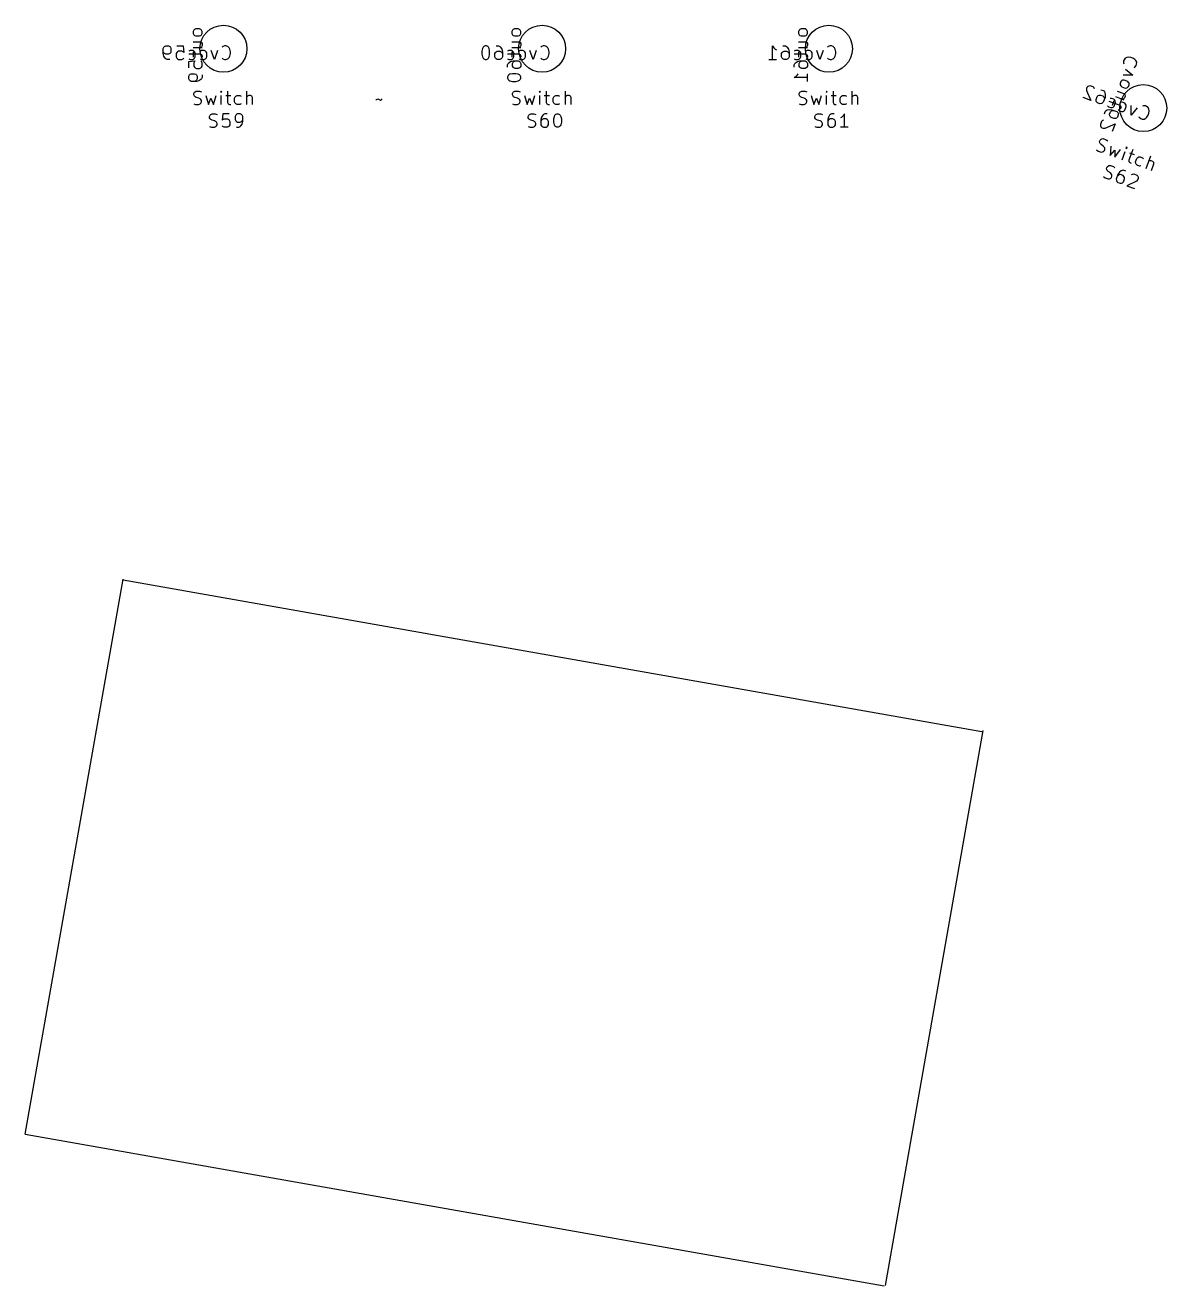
# Model space of a CAD drawing. Extents: x -8 to 301, y -173 to 11.
# Drawn here: x -7.6 to 77.4, y -172.7 to -78.8 of the extents above; entities that cross this region are included whole.
import ezdxf

# ---------------------------------------------------------------- set-up
doc = ezdxf.new("R2010")
doc.units = 0
doc.layers.add('BLACK', color=7, linetype='CONTINUOUS')

msp = doc.modelspace()

# ---------------------------------------------------------------- linework, layer by layer
at = {"layer": 'BLACK', "linetype": 'CONTINUOUS'}
for p, q in [((4.920771, -79.123808), (4.873152, -79.219046)), ((4.873152, -79.219046), (4.873152, -79.361903)), ((4.873152, -79.361903), (4.920771, -79.457141)), ((4.96839, -79.076189), (4.920771, -79.123808)), ((4.920771, -79.457141), (4.96839, -79.50476)), ((5.063628, -79.02857), (4.96839, -79.076189)), ((4.96839, -79.50476), (5.063628, -79.552379)), ((5.349342, -79.02857), (5.063628, -79.02857)), ((5.063628, -79.552379), (5.349342, -79.552379)), ((5.44458, -79.076189), (5.349342, -79.02857)), ((5.349342, -79.552379), (5.44458, -79.50476)), ((5.4922, -79.123808), (5.44458, -79.076189)), ((5.44458, -79.50476), (5.4922, -79.457141)), ((5.539819, -79.219046), (5.4922, -79.123808)), ((5.4922, -79.457141), (5.539819, -79.361903)), ((5.539819, -79.361903), (5.539819, -79.219046)), ((28.670771, -79.123808), (28.623152, -79.219046)), ((28.623152, -79.219046), (28.623152, -79.361903)), ((28.623152, -79.361903), (28.670771, -79.457141)), ((28.71839, -79.076189), (28.670771, -79.123808)), ((28.670771, -79.457141), (28.71839, -79.50476)), ((28.813628, -79.02857), (28.71839, -79.076189)), ((28.71839, -79.50476), (28.813628, -79.552379)), ((29.099342, -79.02857), (28.813628, -79.02857)), ((28.813628, -79.552379), (29.099342, -79.552379)), ((29.19458, -79.076189), (29.099342, -79.02857)), ((29.099342, -79.552379), (29.19458, -79.50476)), ((29.2422, -79.123808), (29.19458, -79.076189)), ((29.19458, -79.50476), (29.2422, -79.457141)), ((29.289819, -79.219046), (29.2422, -79.123808)), ((29.2422, -79.457141), (29.289819, -79.361903)), ((29.289819, -79.361903), (29.289819, -79.219046)), ((50.045771, -79.123808), (49.998152, -79.219046)), ((49.998152, -79.219046), (49.998152, -79.361903)), ((49.998152, -79.361903), (50.045771, -79.457141)), ((50.09339, -79.076189), (50.045771, -79.123808)), ((50.045771, -79.457141), (50.09339, -79.50476)), ((50.188628, -79.02857), (50.09339, -79.076189)), ((50.09339, -79.50476), (50.188628, -79.552379)), ((50.474342, -79.02857), (50.188628, -79.02857)), ((50.188628, -79.552379), (50.474342, -79.552379)), ((50.56958, -79.076189), (50.474342, -79.02857)), ((50.474342, -79.552379), (50.56958, -79.50476)), ((50.6172, -79.123808), (50.56958, -79.076189)), ((50.56958, -79.50476), (50.6172, -79.457141)), ((50.664819, -79.219046), (50.6172, -79.123808)), ((50.6172, -79.457141), (50.664819, -79.361903)), ((50.664819, -79.361903), (50.664819, -79.219046)), ((2.644999, -80.485295), (2.692618, -80.390057)), ((2.644999, -80.866247), (2.644999, -80.485295)), ((2.692618, -80.818628), (2.644999, -80.72339)), ((2.692618, -80.390057), (2.740237, -80.342438)), ((2.740237, -80.342438), (2.835475, -80.294819)), ((2.835475, -80.294819), (3.025951, -80.294819)), ((3.025951, -80.294819), (3.121189, -80.342438)), ((3.121189, -80.342438), (3.168808, -80.390057)), ((3.168808, -80.390057), (3.216427, -80.485295)), ((3.216427, -80.72339), (3.168808, -80.818628)), ((3.216427, -80.485295), (3.216427, -80.72339)), ((3.644999, -80.771009), (3.59738, -80.866247)), ((3.644999, -80.294819), (4.121189, -80.294819)), ((3.692618, -80.72339), (3.644999, -80.771009)), ((3.787856, -80.675771), (3.692618, -80.72339)), ((4.025951, -80.675771), (3.787856, -80.675771)), ((4.121189, -80.72339), (4.025951, -80.675771)), ((4.121189, -80.294819), (4.168808, -80.771009)), ((4.168808, -80.771009), (4.121189, -80.72339)), ((4.644999, -80.628152), (4.549761, -80.675771)), ((4.835475, -80.628152), (4.644999, -80.628152)), ((4.930713, -80.675771), (4.835475, -80.628152)), ((4.873152, -79.980951), (5.396961, -79.980951)), ((4.873152, -80.409522), (5.539819, -80.409522)), ((4.873152, -80.742856), (4.873152, -81.123808)), ((4.978332, -80.72339), (4.930713, -80.675771)), ((5.025951, -80.818628), (4.978332, -80.72339)), ((5.396961, -79.980951), (5.4922, -80.02857)), ((5.502142, -80.628152), (5.406904, -80.675771)), ((5.4922, -80.361903), (5.44458, -80.409522)), ((5.4922, -80.02857), (5.539819, -80.123808)), ((5.539819, -80.266665), (5.4922, -80.361903)), ((5.692618, -80.628152), (5.502142, -80.628152)), ((5.539819, -80.123808), (5.539819, -80.266665)), ((5.787856, -80.675771), (5.692618, -80.628152)), ((5.835475, -80.72339), (5.787856, -80.675771)), ((5.883094, -80.818628), (5.835475, -80.72339)), ((6.454523, -81.294819), (6.216428, -80.628152)), ((6.692618, -80.628152), (6.454523, -81.294819)), ((7.073571, -80.342438), (7.025952, -80.390057)), ((7.216428, -80.294819), (7.073571, -80.342438)), ((7.311666, -80.294819), (7.216428, -80.294819)), ((7.454523, -80.342438), (7.311666, -80.294819)), ((7.549761, -80.437676), (7.454523, -80.342438)), ((7.59738, -80.532914), (7.549761, -80.437676)), ((7.644999, -80.72339), (7.59738, -80.532914)), ((7.644999, -80.866247), (7.644999, -80.72339)), ((26.442618, -80.485295), (26.394999, -80.675771)), ((26.394999, -80.675771), (26.394999, -80.913866)), ((26.490237, -80.390057), (26.442618, -80.485295)), ((26.537856, -80.342438), (26.490237, -80.390057)), ((26.633094, -80.294819), (26.537856, -80.342438)), ((26.728332, -80.294819), (26.633094, -80.294819)), ((26.82357, -80.342438), (26.728332, -80.294819)), ((26.871189, -80.390057), (26.82357, -80.342438)), ((26.918808, -80.485295), (26.871189, -80.390057)), ((26.966427, -80.675771), (26.918808, -80.485295)), ((26.966427, -80.913866), (26.966427, -80.675771)), ((27.34738, -80.866247), (27.394999, -80.771009)), ((27.394999, -80.771009), (27.442618, -80.72339)), ((27.442618, -80.294819), (27.633094, -80.294819)), ((27.442618, -80.72339), (27.537856, -80.675771)), ((27.537856, -80.675771), (27.728332, -80.675771)), ((27.633094, -80.294819), (27.728332, -80.342438)), ((27.728332, -80.342438), (27.775951, -80.390057)), ((27.728332, -80.675771), (27.82357, -80.72339)), ((27.775951, -80.390057), (27.871189, -80.532914)), ((27.82357, -80.72339), (27.871189, -80.771009)), ((27.871189, -80.532914), (27.918808, -80.72339)), ((27.871189, -80.771009), (27.918808, -80.866247)), ((27.918808, -80.72339), (27.918808, -81.104342)), ((28.394999, -80.628152), (28.299761, -80.675771)), ((28.585475, -80.628152), (28.394999, -80.628152)), ((28.680713, -80.675771), (28.585475, -80.628152)), ((28.623152, -79.980951), (29.146961, -79.980951)), ((28.623152, -80.409522), (29.289819, -80.409522)), ((28.623152, -80.742856), (28.623152, -81.123808)), ((28.728332, -80.72339), (28.680713, -80.675771)), ((28.775951, -80.818628), (28.728332, -80.72339)), ((29.146961, -79.980951), (29.2422, -80.02857)), ((29.252142, -80.628152), (29.156904, -80.675771)), ((29.2422, -80.361903), (29.19458, -80.409522)), ((29.2422, -80.02857), (29.289819, -80.123808)), ((29.289819, -80.266665), (29.2422, -80.361903)), ((29.442618, -80.628152), (29.252142, -80.628152)), ((29.289819, -80.123808), (29.289819, -80.266665)), ((29.537856, -80.675771), (29.442618, -80.628152)), ((29.585475, -80.72339), (29.537856, -80.675771)), ((29.633094, -80.818628), (29.585475, -80.72339)), ((30.204523, -81.294819), (29.966428, -80.628152)), ((30.442618, -80.628152), (30.204523, -81.294819)), ((30.823571, -80.342438), (30.775952, -80.390057)), ((30.966428, -80.294819), (30.823571, -80.342438)), ((31.061666, -80.294819), (30.966428, -80.294819)), ((31.204523, -80.342438), (31.061666, -80.294819)), ((31.299761, -80.437676), (31.204523, -80.342438)), ((31.34738, -80.532914), (31.299761, -80.437676)), ((31.394999, -80.72339), (31.34738, -80.532914)), ((31.394999, -80.866247), (31.394999, -80.72339)), ((48.055713, -81.294819), (48.055713, -80.294819)), ((48.055713, -80.294819), (48.150951, -80.437676)), ((48.150951, -80.437676), (48.246189, -80.532914)), ((48.246189, -80.532914), (48.341427, -80.580533)), ((48.72238, -80.866247), (48.769999, -80.771009)), ((48.769999, -80.771009), (48.817618, -80.72339)), ((48.817618, -80.294819), (49.008094, -80.294819)), ((48.817618, -80.72339), (48.912856, -80.675771)), ((48.912856, -80.675771), (49.103332, -80.675771)), ((49.008094, -80.294819), (49.103332, -80.342438)), ((49.103332, -80.342438), (49.150951, -80.390057)), ((49.103332, -80.675771), (49.19857, -80.72339)), ((49.150951, -80.390057), (49.246189, -80.532914)), ((49.19857, -80.72339), (49.246189, -80.771009)), ((49.246189, -80.532914), (49.293808, -80.72339)), ((49.246189, -80.771009), (49.293808, -80.866247)), ((49.293808, -80.72339), (49.293808, -81.104342)), ((49.769999, -80.628152), (49.674761, -80.675771)), ((49.960475, -80.628152), (49.769999, -80.628152)), ((50.055713, -80.675771), (49.960475, -80.628152)), ((49.998152, -79.980951), (50.521961, -79.980951)), ((49.998152, -80.409522), (50.664819, -80.409522)), ((49.998152, -80.742856), (49.998152, -81.123808)), ((50.103332, -80.72339), (50.055713, -80.675771)), ((50.150951, -80.818628), (50.103332, -80.72339)), ((50.521961, -79.980951), (50.6172, -80.02857)), ((50.627142, -80.628152), (50.531904, -80.675771)), ((50.6172, -80.361903), (50.56958, -80.409522)), ((50.6172, -80.02857), (50.664819, -80.123808)), ((50.664819, -80.266665), (50.6172, -80.361903)), ((50.817618, -80.628152), (50.627142, -80.628152)), ((50.664819, -80.123808), (50.664819, -80.266665)), ((50.912856, -80.675771), (50.817618, -80.628152)), ((50.960475, -80.72339), (50.912856, -80.675771)), ((51.008094, -80.818628), (50.960475, -80.72339)), ((51.579523, -81.294819), (51.341428, -80.628152)), ((51.817618, -80.628152), (51.579523, -81.294819)), ((52.198571, -80.342438), (52.150952, -80.390057)), ((52.341428, -80.294819), (52.198571, -80.342438)), ((52.436666, -80.294819), (52.341428, -80.294819)), ((52.579523, -80.342438), (52.436666, -80.294819)), ((52.674761, -80.437676), (52.579523, -80.342438)), ((52.72238, -80.532914), (52.674761, -80.437676)), ((52.769999, -80.72339), (52.72238, -80.532914)), ((52.769999, -80.866247), (52.769999, -80.72339)), ((2.692618, -81.056723), (2.644999, -80.866247)), ((2.740237, -80.866247), (2.692618, -80.818628)), ((2.787856, -81.19958), (2.692618, -81.056723)), ((2.835475, -80.913866), (2.740237, -80.866247)), ((2.835475, -81.2472), (2.787856, -81.19958)), ((3.025951, -80.913866), (2.835475, -80.913866)), ((2.930713, -81.294819), (2.835475, -81.2472)), ((3.121189, -81.294819), (2.930713, -81.294819)), ((3.121189, -80.866247), (3.025951, -80.913866)), ((3.168808, -80.818628), (3.121189, -80.866247)), ((3.59738, -80.866247), (3.59738, -81.104342)), ((3.59738, -81.104342), (3.644999, -81.19958)), ((3.644999, -81.19958), (3.692618, -81.2472)), ((3.692618, -81.2472), (3.787856, -81.294819)), ((3.787856, -81.294819), (4.025951, -81.294819)), ((4.025951, -81.294819), (4.121189, -81.2472)), ((4.121189, -81.2472), (4.168808, -81.19958)), ((4.539819, -80.885713), (5.396961, -80.885713)), ((4.539819, -81.457142), (5.016009, -81.409523)), ((4.539819, -81.933332), (4.539819, -81.457142)), ((4.549761, -81.2472), (4.644999, -81.294819)), ((4.644999, -81.294819), (4.835475, -81.294819)), ((4.835475, -81.294819), (4.930713, -81.2472)), ((4.96839, -81.457142), (4.920771, -81.55238)), ((4.920771, -81.55238), (4.920771, -81.790475)), ((4.930713, -81.2472), (4.978332, -81.19958)), ((5.016009, -81.409523), (4.96839, -81.457142)), ((4.978332, -81.19958), (5.025951, -81.104342)), ((5.025951, -81.104342), (5.025951, -80.818628)), ((5.396961, -80.885713), (5.4922, -80.933332)), ((5.406904, -81.2472), (5.502142, -81.294819)), ((5.4922, -81.457142), (5.44458, -81.409523)), ((5.4922, -80.933332), (5.539819, -81.02857)), ((5.539819, -81.55238), (5.4922, -81.457142)), ((5.502142, -81.294819), (5.692618, -81.294819)), ((5.539819, -81.02857), (5.539819, -81.123808)), ((5.539819, -81.790475), (5.539819, -81.55238)), ((5.692618, -81.294819), (5.787856, -81.2472)), ((5.787856, -81.2472), (5.835475, -81.19958)), ((5.835475, -81.19958), (5.883094, -81.104342)), ((5.883094, -81.104342), (5.883094, -80.818628)), ((7.025952, -81.19958), (7.073571, -81.2472)), ((7.073571, -81.2472), (7.216428, -81.294819)), ((7.216428, -81.294819), (7.311666, -81.294819)), ((7.311666, -81.294819), (7.454523, -81.2472)), ((7.454523, -81.2472), (7.549761, -81.151961)), ((7.549761, -81.151961), (7.59738, -81.056723)), ((7.59738, -81.056723), (7.644999, -80.866247)), ((26.394999, -80.913866), (26.442618, -81.104342)), ((26.442618, -81.104342), (26.490237, -81.19958)), ((26.490237, -81.19958), (26.537856, -81.2472)), ((26.537856, -81.2472), (26.633094, -81.294819)), ((26.633094, -81.294819), (26.728332, -81.294819)), ((26.728332, -81.294819), (26.82357, -81.2472)), ((26.82357, -81.2472), (26.871189, -81.19958)), ((26.871189, -81.19958), (26.918808, -81.104342)), ((26.918808, -81.104342), (26.966427, -80.913866)), ((27.34738, -81.104342), (27.34738, -80.866247)), ((27.394999, -81.19958), (27.34738, -81.104342)), ((27.442618, -81.2472), (27.394999, -81.19958)), ((27.537856, -81.294819), (27.442618, -81.2472)), ((27.728332, -81.294819), (27.537856, -81.294819)), ((27.82357, -81.2472), (27.728332, -81.294819)), ((27.871189, -81.19958), (27.82357, -81.2472)), ((27.918808, -81.104342), (27.871189, -81.19958)), ((28.289819, -80.885713), (29.146961, -80.885713)), ((28.289819, -81.695237), (28.337438, -81.599999)), ((28.289819, -81.885713), (28.289819, -81.695237)), ((28.299761, -81.2472), (28.394999, -81.294819)), ((28.337438, -81.599999), (28.385057, -81.55238)), ((28.385057, -81.55238), (28.527914, -81.457142)), ((28.394999, -81.294819), (28.585475, -81.294819)), ((28.527914, -81.457142), (28.71839, -81.409523)), ((28.585475, -81.294819), (28.680713, -81.2472)), ((28.670771, -81.599999), (28.71839, -81.504761)), ((28.670771, -81.790475), (28.670771, -81.599999)), ((28.680713, -81.2472), (28.728332, -81.19958)), ((28.71839, -81.409523), (29.099342, -81.409523)), ((28.71839, -81.504761), (28.766009, -81.457142)), ((28.728332, -81.19958), (28.775951, -81.104342)), ((28.766009, -81.457142), (28.861247, -81.409523)), ((28.775951, -81.104342), (28.775951, -80.818628)), ((29.099342, -81.409523), (29.19458, -81.457142)), ((29.146961, -80.885713), (29.2422, -80.933332)), ((29.156904, -81.2472), (29.252142, -81.294819)), ((29.19458, -81.457142), (29.2422, -81.504761)), ((29.2422, -80.933332), (29.289819, -81.02857)), ((29.2422, -81.504761), (29.289819, -81.599999)), ((29.252142, -81.294819), (29.442618, -81.294819)), ((29.289819, -81.02857), (29.289819, -81.123808)), ((29.289819, -81.599999), (29.289819, -81.790475)), ((29.442618, -81.294819), (29.537856, -81.2472)), ((29.537856, -81.2472), (29.585475, -81.19958)), ((29.585475, -81.19958), (29.633094, -81.104342)), ((29.633094, -81.104342), (29.633094, -80.818628)), ((30.775952, -81.19958), (30.823571, -81.2472)), ((30.823571, -81.2472), (30.966428, -81.294819)), ((30.966428, -81.294819), (31.061666, -81.294819)), ((31.061666, -81.294819), (31.204523, -81.2472)), ((31.204523, -81.2472), (31.299761, -81.151961)), ((31.299761, -81.151961), (31.34738, -81.056723)), ((31.34738, -81.056723), (31.394999, -80.866247)), ((47.769999, -81.294819), (48.341427, -81.294819)), ((48.72238, -81.104342), (48.72238, -80.866247)), ((48.769999, -81.19958), (48.72238, -81.104342)), ((48.817618, -81.2472), (48.769999, -81.19958)), ((48.912856, -81.294819), (48.817618, -81.2472)), ((49.103332, -81.294819), (48.912856, -81.294819)), ((49.19857, -81.2472), (49.103332, -81.294819)), ((49.246189, -81.19958), (49.19857, -81.2472)), ((49.293808, -81.104342), (49.246189, -81.19958)), ((49.664819, -80.885713), (50.521961, -80.885713)), ((49.664819, -81.695237), (49.712438, -81.599999)), ((49.664819, -81.885713), (49.664819, -81.695237)), ((49.674761, -81.2472), (49.769999, -81.294819)), ((49.712438, -81.599999), (49.760057, -81.55238)), ((49.760057, -81.55238), (49.902914, -81.457142)), ((49.769999, -81.294819), (49.960475, -81.294819)), ((49.902914, -81.457142), (50.09339, -81.409523)), ((49.960475, -81.294819), (50.055713, -81.2472)), ((50.045771, -81.599999), (50.09339, -81.504761)), ((50.045771, -81.790475), (50.045771, -81.599999)), ((50.055713, -81.2472), (50.103332, -81.19958)), ((50.09339, -81.409523), (50.474342, -81.409523)), ((50.09339, -81.504761), (50.141009, -81.457142)), ((50.103332, -81.19958), (50.150951, -81.104342)), ((50.141009, -81.457142), (50.236247, -81.409523)), ((50.150951, -81.104342), (50.150951, -80.818628)), ((50.474342, -81.409523), (50.56958, -81.457142)), ((50.521961, -80.885713), (50.6172, -80.933332)), ((50.531904, -81.2472), (50.627142, -81.294819)), ((50.56958, -81.457142), (50.6172, -81.504761)), ((50.6172, -80.933332), (50.664819, -81.02857)), ((50.6172, -81.504761), (50.664819, -81.599999)), ((50.627142, -81.294819), (50.817618, -81.294819)), ((50.664819, -81.02857), (50.664819, -81.123808)), ((50.664819, -81.599999), (50.664819, -81.790475)), ((50.817618, -81.294819), (50.912856, -81.2472)), ((50.912856, -81.2472), (50.960475, -81.19958)), ((50.960475, -81.19958), (51.008094, -81.104342)), ((51.008094, -81.104342), (51.008094, -80.818628)), ((52.150952, -81.19958), (52.198571, -81.2472)), ((52.198571, -81.2472), (52.341428, -81.294819)), ((52.341428, -81.294819), (52.436666, -81.294819)), ((52.436666, -81.294819), (52.579523, -81.2472)), ((52.579523, -81.2472), (52.674761, -81.151961)), ((52.674761, -81.151961), (52.72238, -81.056723)), ((52.72238, -81.056723), (52.769999, -80.866247)), ((74.215918, -81.408816), (74.211805, -81.559345)), ((74.211805, -81.559345), (74.240266, -81.620379)), ((74.248492, -81.319322), (74.215918, -81.408816)), ((74.342099, -81.201367), (74.248492, -81.319322)), ((74.464167, -81.144445), (74.342099, -81.201367)), ((74.569948, -81.132271), (74.464167, -81.144445)), ((74.765224, -81.152671), (74.569948, -81.132271)), ((74.899465, -81.201531), (74.765224, -81.152671)), ((75.062168, -81.311425), (74.899465, -81.201531)), ((75.135376, -81.388745), (75.062168, -81.311425)), ((75.192297, -81.510813), (75.135376, -81.388745)), ((75.155611, -81.750836), (75.188184, -81.661342)), ((75.188184, -81.661342), (75.192297, -81.510813)), ((4.539819, -82.55238), (4.587438, -82.457142)), ((4.539819, -82.742856), (4.539819, -82.55238)), ((4.587438, -82.457142), (4.635057, -82.409523)), ((4.635057, -82.409523), (4.730295, -82.361904)), ((4.730295, -82.361904), (4.96839, -82.361904)), ((4.920771, -81.790475), (4.96839, -81.885713)), ((4.96839, -81.885713), (5.016009, -81.933332)), ((4.96839, -82.361904), (5.063628, -82.409523)), ((5.016009, -81.933332), (5.111247, -81.980951)), ((5.063628, -82.409523), (5.111247, -82.457142)), ((5.111247, -81.980951), (5.349342, -81.980951)), ((5.111247, -82.457142), (5.158866, -82.55238)), ((5.158866, -82.55238), (5.158866, -82.742856)), ((5.349342, -81.980951), (5.44458, -81.933332)), ((5.44458, -81.933332), (5.4922, -81.885713)), ((5.4922, -81.885713), (5.539819, -81.790475)), ((5.539819, -82.647618), (5.4922, -82.742856)), ((5.539819, -82.457142), (5.539819, -82.647618)), ((28.337438, -82.504761), (28.289819, -82.599999)), ((28.289819, -82.599999), (28.289819, -82.695237)), ((28.385057, -82.457142), (28.337438, -82.504761)), ((28.480295, -82.409523), (28.385057, -82.457142)), ((28.670771, -82.361904), (28.480295, -82.409523)), ((28.71839, -81.885713), (28.670771, -81.790475)), ((28.908866, -82.361904), (28.670771, -82.361904)), ((28.766009, -81.933332), (28.71839, -81.885713)), ((28.861247, -81.980951), (28.766009, -81.933332)), ((29.099342, -81.980951), (28.861247, -81.980951)), ((29.099342, -82.409523), (28.908866, -82.361904)), ((29.19458, -81.933332), (29.099342, -81.980951)), ((29.19458, -82.457142), (29.099342, -82.409523)), ((29.2422, -81.885713), (29.19458, -81.933332)), ((29.2422, -82.504761), (29.19458, -82.457142)), ((29.289819, -81.790475), (29.2422, -81.885713)), ((29.289819, -82.599999), (29.2422, -82.504761)), ((29.289819, -82.695237), (29.289819, -82.599999)), ((49.664819, -82.647618), (49.807676, -82.55238)), ((50.664819, -82.647618), (49.664819, -82.647618)), ((49.807676, -82.55238), (49.902914, -82.457142)), ((49.902914, -82.457142), (49.950533, -82.361904)), ((50.09339, -81.885713), (50.045771, -81.790475)), ((50.141009, -81.933332), (50.09339, -81.885713)), ((50.236247, -81.980951), (50.141009, -81.933332)), ((50.474342, -81.980951), (50.236247, -81.980951)), ((50.56958, -81.933332), (50.474342, -81.980951)), ((50.6172, -81.885713), (50.56958, -81.933332)), ((50.664819, -81.790475), (50.6172, -81.885713)), ((50.664819, -82.933332), (50.664819, -82.361904)), ((74.895024, -82.466793), (74.187129, -82.462516)), ((74.349996, -82.015043), (74.895024, -82.466793)), ((75.00097, -81.897252), (75.062003, -81.868791)), ((75.062003, -81.868791), (75.155611, -81.750836)), ((4.587438, -82.838094), (4.539819, -82.742856)), ((4.635057, -82.885713), (4.587438, -82.838094)), ((4.730295, -82.933332), (4.635057, -82.885713)), ((5.111247, -82.933332), (4.730295, -82.933332)), ((5.063628, -82.885713), (4.96839, -82.933332)), ((5.111247, -82.838094), (5.063628, -82.885713)), ((5.158866, -82.742856), (5.111247, -82.838094)), ((5.301723, -82.885713), (5.111247, -82.933332)), ((5.44458, -82.790475), (5.301723, -82.885713)), ((5.4922, -82.742856), (5.44458, -82.790475)), ((28.289819, -82.695237), (28.337438, -82.790475)), ((28.337438, -82.790475), (28.385057, -82.838094)), ((28.385057, -82.838094), (28.480295, -82.885713)), ((28.480295, -82.885713), (28.670771, -82.933332)), ((28.670771, -82.933332), (28.908866, -82.933332)), ((28.908866, -82.933332), (29.099342, -82.885713)), ((29.099342, -82.885713), (29.19458, -82.838094)), ((29.19458, -82.838094), (29.2422, -82.790475)), ((29.2422, -82.790475), (29.289819, -82.695237)), ((71.44854, -83.472042), (71.444427, -83.62257)), ((71.481113, -83.382547), (71.44854, -83.472042)), ((71.558434, -83.30934), (71.481113, -83.382547)), ((71.619468, -83.280879), (71.558434, -83.30934)), ((71.725249, -83.268705), (71.619468, -83.280879)), ((71.948986, -83.350138), (71.725249, -83.268705)), ((72.022193, -83.427459), (71.948986, -83.350138)), ((72.050654, -83.488493), (72.022193, -83.427459)), ((72.5307, -83.561865), (72.709689, -83.627012)), ((74.007975, -82.954736), (73.959115, -83.088977)), ((73.959115, -83.088977), (73.971289, -83.194759)), ((73.971289, -83.194759), (73.99975, -83.255793)), ((73.99975, -83.255793), (74.072958, -83.333113)), ((74.085296, -82.881528), (74.007975, -82.954736)), ((74.072958, -83.333113), (74.341441, -83.430833)), ((74.14633, -82.853067), (74.085296, -82.881528)), ((74.252111, -82.840893), (74.14633, -82.853067)), ((74.520595, -82.938613), (74.252111, -82.840893)), ((74.341441, -83.430833), (74.447223, -83.418659)), ((74.447223, -83.418659), (74.508257, -83.390199)), ((74.508257, -83.390199), (74.585577, -83.316991)), ((74.593803, -83.015934), (74.520595, -82.938613)), ((74.585577, -83.316991), (74.634437, -83.182749)), ((74.622263, -83.076968), (74.593803, -83.015934)), ((74.634437, -83.182749), (74.622263, -83.076968)), ((4.910714, -83.845295), (4.958333, -83.750057)), ((4.910714, -83.940533), (4.910714, -83.845295)), ((4.958333, -84.035771), (4.910714, -83.940533)), ((4.958333, -83.750057), (5.005952, -83.702438)), ((5.005952, -84.08339), (4.958333, -84.035771)), ((5.005952, -83.702438), (5.10119, -83.654819)), ((5.10119, -84.131009), (5.005952, -84.08339)), ((5.10119, -83.654819), (5.339285, -83.654819)), ((5.291666, -84.178628), (5.10119, -84.131009)), ((5.386904, -84.226247), (5.291666, -84.178628)), ((5.339285, -83.654819), (5.482142, -83.702438)), ((5.434523, -84.273866), (5.386904, -84.226247)), ((5.482142, -84.369104), (5.434523, -84.273866)), ((5.434523, -84.55958), (5.482142, -84.464342)), ((5.482142, -84.464342), (5.482142, -84.369104)), ((5.815476, -83.988152), (6.005952, -84.654819)), ((6.005952, -84.654819), (6.196428, -84.178628)), ((6.196428, -84.178628), (6.386904, -84.654819)), ((6.386904, -84.654819), (6.57738, -83.988152)), ((6.958333, -83.654819), (6.910714, -83.702438)), ((6.910714, -83.702438), (6.958333, -83.750057)), ((7.005952, -83.702438), (6.958333, -83.654819)), ((6.958333, -83.654819), (6.958333, -83.750057)), ((6.958333, -83.750057), (7.005952, -83.702438)), ((6.958333, -84.654819), (6.958333, -83.988152)), ((7.291666, -83.988152), (7.672618, -83.988152)), ((7.434523, -83.654819), (7.434523, -84.511961)), ((7.434523, -84.511961), (7.482142, -84.6072)), ((7.958333, -84.178628), (8.005952, -84.08339)), ((7.958333, -84.464342), (7.958333, -84.178628)), ((8.005952, -84.55958), (7.958333, -84.464342)), ((8.005952, -84.08339), (8.053571, -84.035771)), ((8.053571, -84.035771), (8.148809, -83.988152)), ((8.148809, -83.988152), (8.339285, -83.988152)), ((8.339285, -83.988152), (8.434523, -84.035771)), ((8.863095, -84.654819), (8.863095, -83.654819)), ((8.910714, -84.035771), (8.863095, -84.08339)), ((9.005952, -83.988152), (8.910714, -84.035771)), ((9.148809, -83.988152), (9.005952, -83.988152)), ((9.244047, -84.035771), (9.148809, -83.988152)), ((9.291666, -84.131009), (9.244047, -84.035771)), ((9.291666, -84.654819), (9.291666, -84.131009)), ((18.488095, -84.323866), (18.535714, -84.276247)), ((18.535714, -84.276247), (18.630952, -84.228628)), ((18.630952, -84.228628), (18.821428, -84.323866)), ((18.821428, -84.323866), (18.916666, -84.276247)), ((18.916666, -84.276247), (18.964285, -84.228628)), ((28.660714, -83.845295), (28.708333, -83.750057)), ((28.660714, -83.940533), (28.660714, -83.845295)), ((28.708333, -84.035771), (28.660714, -83.940533)), ((28.708333, -83.750057), (28.755952, -83.702438)), ((28.755952, -84.08339), (28.708333, -84.035771)), ((28.755952, -83.702438), (28.85119, -83.654819)), ((28.85119, -84.131009), (28.755952, -84.08339)), ((28.85119, -83.654819), (29.089285, -83.654819)), ((29.041666, -84.178628), (28.85119, -84.131009)), ((29.136904, -84.226247), (29.041666, -84.178628)), ((29.089285, -83.654819), (29.232142, -83.702438)), ((29.184523, -84.273866), (29.136904, -84.226247)), ((29.232142, -84.369104), (29.184523, -84.273866)), ((29.184523, -84.55958), (29.232142, -84.464342)), ((29.232142, -84.464342), (29.232142, -84.369104)), ((29.565476, -83.988152), (29.755952, -84.654819)), ((29.755952, -84.654819), (29.946428, -84.178628)), ((29.946428, -84.178628), (30.136904, -84.654819)), ((30.136904, -84.654819), (30.32738, -83.988152)), ((30.708333, -83.654819), (30.660714, -83.702438)), ((30.660714, -83.702438), (30.708333, -83.750057)), ((30.755952, -83.702438), (30.708333, -83.654819)), ((30.708333, -83.654819), (30.708333, -83.750057)), ((30.708333, -83.750057), (30.755952, -83.702438)), ((30.708333, -84.654819), (30.708333, -83.988152)), ((31.041666, -83.988152), (31.422618, -83.988152)), ((31.184523, -83.654819), (31.184523, -84.511961)), ((31.184523, -84.511961), (31.232142, -84.6072)), ((31.708333, -84.178628), (31.755952, -84.08339)), ((31.708333, -84.464342), (31.708333, -84.178628)), ((31.755952, -84.55958), (31.708333, -84.464342)), ((31.755952, -84.08339), (31.803571, -84.035771)), ((31.803571, -84.035771), (31.898809, -83.988152)), ((31.898809, -83.988152), (32.089285, -83.988152)), ((32.089285, -83.988152), (32.184523, -84.035771)), ((32.613095, -84.654819), (32.613095, -83.654819)), ((32.660714, -84.035771), (32.613095, -84.08339)), ((32.755952, -83.988152), (32.660714, -84.035771)), ((32.898809, -83.988152), (32.755952, -83.988152)), ((32.994047, -84.035771), (32.898809, -83.988152)), ((33.041666, -84.131009), (32.994047, -84.035771)), ((33.041666, -84.654819), (33.041666, -84.131009)), ((50.035714, -83.845295), (50.083333, -83.750057)), ((50.035714, -83.940533), (50.035714, -83.845295)), ((50.083333, -84.035771), (50.035714, -83.940533)), ((50.083333, -83.750057), (50.130952, -83.702438)), ((50.130952, -84.08339), (50.083333, -84.035771)), ((50.130952, -83.702438), (50.22619, -83.654819)), ((50.22619, -84.131009), (50.130952, -84.08339)), ((50.22619, -83.654819), (50.464285, -83.654819)), ((50.416666, -84.178628), (50.22619, -84.131009)), ((50.511904, -84.226247), (50.416666, -84.178628)), ((50.464285, -83.654819), (50.607142, -83.702438)), ((50.559523, -84.273866), (50.511904, -84.226247)), ((50.607142, -84.369104), (50.559523, -84.273866)), ((50.559523, -84.55958), (50.607142, -84.464342)), ((50.607142, -84.464342), (50.607142, -84.369104)), ((50.940476, -83.988152), (51.130952, -84.654819)), ((51.130952, -84.654819), (51.321428, -84.178628)), ((51.321428, -84.178628), (51.511904, -84.654819)), ((51.511904, -84.654819), (51.70238, -83.988152)), ((52.083333, -83.654819), (52.035714, -83.702438)), ((52.035714, -83.702438), (52.083333, -83.750057)), ((52.130952, -83.702438), (52.083333, -83.654819)), ((52.083333, -83.654819), (52.083333, -83.750057)), ((52.083333, -83.750057), (52.130952, -83.702438)), ((52.083333, -84.654819), (52.083333, -83.988152)), ((52.416666, -83.988152), (52.797618, -83.988152)), ((52.559523, -83.654819), (52.559523, -84.511961)), ((52.559523, -84.511961), (52.607142, -84.6072)), ((53.083333, -84.178628), (53.130952, -84.08339)), ((53.083333, -84.464342), (53.083333, -84.178628)), ((53.130952, -84.55958), (53.083333, -84.464342)), ((53.130952, -84.08339), (53.178571, -84.035771)), ((53.178571, -84.035771), (53.273809, -83.988152)), ((53.273809, -83.988152), (53.464285, -83.988152)), ((53.464285, -83.988152), (53.559523, -84.035771)), ((53.988095, -84.654819), (53.988095, -83.654819)), ((54.035714, -84.035771), (53.988095, -84.08339)), ((54.130952, -83.988152), (54.035714, -84.035771)), ((54.273809, -83.988152), (54.130952, -83.988152)), ((54.369047, -84.035771), (54.273809, -83.988152)), ((54.416666, -84.131009), (54.369047, -84.035771)), ((54.416666, -84.654819), (54.416666, -84.131009)), ((71.785954, -84.354978), (71.20424, -84.143251)), ((71.444427, -83.62257), (71.785954, -84.354978)), ((72.164332, -84.289995), (72.245765, -84.066259)), ((72.176506, -84.395777), (72.164332, -84.289995)), ((72.204967, -84.456811), (72.176506, -84.395777)), ((72.278174, -84.534131), (72.204967, -84.456811)), ((72.245765, -84.066259), (72.323086, -83.993051)), ((72.457163, -84.599278), (72.278174, -84.534131)), ((72.323086, -83.993051), (72.38412, -83.964591)), ((72.38412, -83.964591), (72.489901, -83.952417)), ((72.489901, -83.952417), (72.66889, -84.017563)), ((72.701299, -84.485435), (72.623979, -84.558643)), ((72.66889, -84.017563), (72.742098, -84.094884)), ((72.831593, -84.127457), (72.701299, -84.485435)), ((72.709689, -83.627012), (72.782897, -83.704333)), ((72.742098, -84.094884), (72.770559, -84.155918)), ((72.770559, -84.155918), (72.782733, -84.261699)), ((72.782897, -83.704333), (72.811358, -83.765366)), ((72.811358, -83.765366), (72.851992, -83.932182)), ((72.851992, -83.932182), (72.831593, -84.127457)), ((73.124711, -84.406884), (73.930162, -84.700044)), ((73.311639, -84.20083), (73.205858, -84.213004)), ((73.490628, -84.265976), (73.311639, -84.20083)), ((73.486802, -84.386648), (73.356508, -84.744627)), ((73.563836, -84.343297), (73.490628, -84.265976)), ((73.50675, -84.778596), (73.60447, -84.510112)), ((73.592296, -84.404331), (73.563836, -84.343297)), ((73.60447, -84.510112), (73.592296, -84.404331)), ((73.600809, -84.073417), (74.22727, -84.301431)), ((73.747389, -83.670692), (74.239609, -83.849845)), ((74.11709, -84.49399), (74.011309, -84.506164)), ((74.296079, -84.559136), (74.11709, -84.49399)), ((74.19881, -84.240397), (74.137776, -84.268858)), ((74.27613, -84.167189), (74.19881, -84.240397)), ((74.239609, -83.849845), (74.312816, -83.927166)), ((74.32499, -84.032947), (74.27613, -84.167189)), ((74.312816, -83.927166), (74.32499, -84.032947)), ((4.910714, -84.6072), (5.053571, -84.654819)), ((5.053571, -84.654819), (5.291666, -84.654819)), ((5.291666, -84.654819), (5.386904, -84.6072)), ((5.386904, -84.6072), (5.434523, -84.55958)), ((6.086905, -85.545295), (6.134524, -85.450057)), ((6.134524, -85.450057), (6.182143, -85.402438)), ((6.182143, -85.402438), (6.277381, -85.354819)), ((6.277381, -85.354819), (6.515476, -85.354819)), ((6.515476, -85.354819), (6.658333, -85.402438)), ((7.086905, -85.354819), (7.039286, -85.831009)), ((7.563095, -85.354819), (7.086905, -85.354819)), ((7.482142, -84.6072), (7.57738, -84.654819)), ((7.57738, -84.654819), (7.672618, -84.654819)), ((8.039286, -85.450057), (7.991667, -85.545295)), ((8.053571, -84.6072), (8.005952, -84.55958)), ((8.086905, -85.402438), (8.039286, -85.450057)), ((8.148809, -84.654819), (8.053571, -84.6072)), ((8.182143, -85.354819), (8.086905, -85.402438)), ((8.339285, -84.654819), (8.148809, -84.654819)), ((8.372619, -85.354819), (8.182143, -85.354819)), ((8.434523, -84.6072), (8.339285, -84.654819)), ((8.467857, -85.402438), (8.372619, -85.354819)), ((8.515476, -85.450057), (8.467857, -85.402438)), ((8.563095, -85.545295), (8.515476, -85.450057)), ((28.660714, -84.6072), (28.803571, -84.654819)), ((28.803571, -84.654819), (29.041666, -84.654819)), ((29.041666, -84.654819), (29.136904, -84.6072)), ((29.136904, -84.6072), (29.184523, -84.55958)), ((29.836905, -85.545295), (29.884524, -85.450057)), ((29.884524, -85.450057), (29.932143, -85.402438)), ((29.932143, -85.402438), (30.027381, -85.354819)), ((30.027381, -85.354819), (30.265476, -85.354819)), ((30.265476, -85.354819), (30.408333, -85.402438)), ((30.932143, -85.450057), (30.836905, -85.592914)), ((30.979762, -85.402438), (30.932143, -85.450057)), ((31.075, -85.354819), (30.979762, -85.402438)), ((31.265476, -85.354819), (31.075, -85.354819)), ((31.232142, -84.6072), (31.32738, -84.654819)), ((31.32738, -84.654819), (31.422618, -84.654819)), ((31.803571, -84.6072), (31.755952, -84.55958)), ((31.789286, -85.545295), (31.836905, -85.450057)), ((31.898809, -84.654819), (31.803571, -84.6072)), ((31.836905, -85.450057), (31.884524, -85.402438)), ((31.884524, -85.402438), (31.979762, -85.354819)), ((32.089285, -84.654819), (31.898809, -84.654819)), ((31.979762, -85.354819), (32.075, -85.354819)), ((32.075, -85.354819), (32.170238, -85.402438)), ((32.184523, -84.6072), (32.089285, -84.654819)), ((32.170238, -85.402438), (32.217857, -85.450057)), ((32.217857, -85.450057), (32.265476, -85.545295)), ((50.035714, -84.6072), (50.178571, -84.654819)), ((50.178571, -84.654819), (50.416666, -84.654819)), ((50.416666, -84.654819), (50.511904, -84.6072)), ((50.511904, -84.6072), (50.559523, -84.55958)), ((51.211905, -85.545295), (51.259524, -85.450057)), ((51.259524, -85.450057), (51.307143, -85.402438)), ((51.307143, -85.402438), (51.402381, -85.354819)), ((51.402381, -85.354819), (51.640476, -85.354819)), ((51.640476, -85.354819), (51.783333, -85.402438)), ((52.307143, -85.450057), (52.211905, -85.592914)), ((52.354762, -85.402438), (52.307143, -85.450057)), ((52.45, -85.354819), (52.354762, -85.402438)), ((52.640476, -85.354819), (52.45, -85.354819)), ((52.607142, -84.6072), (52.70238, -84.654819)), ((52.70238, -84.654819), (52.797618, -84.654819)), ((53.178571, -84.6072), (53.130952, -84.55958)), ((53.273809, -84.654819), (53.178571, -84.6072)), ((53.464285, -84.654819), (53.273809, -84.654819)), ((53.402381, -85.354819), (53.307143, -85.497676)), ((53.402381, -86.354819), (53.402381, -85.354819)), ((53.559523, -84.6072), (53.464285, -84.654819)), ((72.562945, -84.587104), (72.457163, -84.599278)), ((72.623979, -84.558643), (72.562945, -84.587104)), ((72.782691, -85.346577), (72.847837, -85.167587)), ((72.847837, -85.167587), (72.925158, -85.09438)), ((72.925158, -85.09438), (72.986192, -85.065919)), ((72.986192, -85.065919), (73.153007, -85.025284)), ((73.010418, -84.749971), (73.083625, -84.827291)), ((73.083625, -84.827291), (73.262614, -84.892438)), ((73.153007, -85.025284), (73.348283, -85.045684)), ((73.173242, -85.387375), (73.238389, -85.208386)), ((73.185416, -85.493157), (73.173242, -85.387375)), ((73.238389, -85.208386), (73.315709, -85.135178)), ((73.262614, -84.892438), (73.368396, -84.880264)), ((73.315709, -85.135178), (73.376743, -85.106718)), ((73.348283, -85.045684), (73.706261, -85.175977)), ((73.368396, -84.880264), (73.42943, -84.851804)), ((73.376743, -85.106718), (73.482525, -85.094544)), ((73.42943, -84.851804), (73.50675, -84.778596)), ((73.706261, -85.175977), (73.779469, -85.253298)), ((73.820103, -85.420113), (73.754957, -85.599102)), ((73.779469, -85.253298), (73.807929, -85.314332)), ((73.807929, -85.314332), (73.820103, -85.420113)), ((73.815868, -85.043131), (73.889076, -85.120452)), ((73.889076, -85.120452), (74.068065, -85.185598)), ((73.930162, -84.700044), (74.00337, -84.777364)), ((74.015543, -84.883145), (73.98297, -84.97264)), ((74.00337, -84.777364), (74.015543, -84.883145)), ((74.068065, -85.185598), (74.173847, -85.173424)), ((74.173847, -85.173424), (74.234881, -85.144964)), ((74.234881, -85.144964), (74.312201, -85.071756)), ((74.369287, -84.636457), (74.296079, -84.559136)), ((74.312201, -85.071756), (74.409921, -84.803272)), ((74.397747, -84.697491), (74.369287, -84.636457)), ((74.409921, -84.803272), (74.397747, -84.697491)), ((74.784022, -85.446185), (74.788299, -84.73829)), ((75.235772, -84.901157), (74.784022, -85.446185)), ((75.69147, -84.762966), (75.630436, -84.791427)), ((75.841998, -84.767079), (75.69147, -84.762966)), ((75.931493, -84.799653), (75.841998, -84.767079)), ((76.049448, -84.89326), (75.931493, -84.799653)), ((75.93939, -85.613329), (76.049284, -85.450626)), ((76.049284, -85.450626), (76.098144, -85.316385)), ((76.106369, -85.015328), (76.049448, -84.89326)), ((76.098144, -85.316385), (76.118543, -85.121109)), ((76.118543, -85.121109), (76.106369, -85.015328)), ((6.086905, -85.640533), (6.086905, -85.545295)), ((6.134524, -85.735771), (6.086905, -85.640533)), ((6.086905, -86.3072), (6.229762, -86.354819)), ((6.182143, -85.78339), (6.134524, -85.735771)), ((6.277381, -85.831009), (6.182143, -85.78339)), ((6.229762, -86.354819), (6.467857, -86.354819)), ((6.467857, -85.878628), (6.277381, -85.831009)), ((6.563095, -85.926247), (6.467857, -85.878628)), ((6.467857, -86.354819), (6.563095, -86.3072)), ((6.610714, -85.973866), (6.563095, -85.926247)), ((6.563095, -86.3072), (6.610714, -86.25958)), ((6.658333, -86.069104), (6.610714, -85.973866)), ((6.610714, -86.25958), (6.658333, -86.164342)), ((6.658333, -86.164342), (6.658333, -86.069104)), ((7.039286, -85.831009), (7.086905, -85.78339)), ((7.086905, -86.3072), (7.039286, -86.25958)), ((7.086905, -85.78339), (7.182143, -85.735771)), ((7.182143, -86.354819), (7.086905, -86.3072)), ((7.182143, -85.735771), (7.420238, -85.735771)), ((7.420238, -86.354819), (7.182143, -86.354819)), ((7.420238, -85.735771), (7.515476, -85.78339)), ((7.515476, -86.3072), (7.420238, -86.354819)), ((7.515476, -85.78339), (7.563095, -85.831009)), ((7.563095, -86.25958), (7.515476, -86.3072)), ((7.563095, -85.831009), (7.610714, -85.926247)), ((7.610714, -86.164342), (7.563095, -86.25958)), ((7.610714, -85.926247), (7.610714, -86.164342)), ((7.991667, -85.545295), (7.991667, -85.78339)), ((7.991667, -85.78339), (8.039286, -85.878628)), ((8.039286, -85.878628), (8.086905, -85.926247)), ((8.086905, -85.926247), (8.182143, -85.973866)), ((8.086905, -86.354819), (8.277381, -86.354819)), ((8.182143, -85.973866), (8.372619, -85.973866)), ((8.277381, -86.354819), (8.372619, -86.3072)), ((8.372619, -85.973866), (8.467857, -85.926247)), ((8.372619, -86.3072), (8.420238, -86.25958)), ((8.420238, -86.25958), (8.515476, -86.116723)), ((8.467857, -85.926247), (8.515476, -85.878628)), ((8.515476, -85.878628), (8.563095, -85.78339)), ((8.515476, -86.116723), (8.563095, -85.926247)), ((8.563095, -85.926247), (8.563095, -85.545295)), ((29.836905, -85.640533), (29.836905, -85.545295)), ((29.884524, -85.735771), (29.836905, -85.640533)), ((29.836905, -86.3072), (29.979762, -86.354819)), ((29.932143, -85.78339), (29.884524, -85.735771)), ((30.027381, -85.831009), (29.932143, -85.78339)), ((29.979762, -86.354819), (30.217857, -86.354819)), ((30.217857, -85.878628), (30.027381, -85.831009)), ((30.313095, -85.926247), (30.217857, -85.878628)), ((30.217857, -86.354819), (30.313095, -86.3072)), ((30.360714, -85.973866), (30.313095, -85.926247)), ((30.313095, -86.3072), (30.360714, -86.25958)), ((30.408333, -86.069104), (30.360714, -85.973866)), ((30.360714, -86.25958), (30.408333, -86.164342)), ((30.408333, -86.164342), (30.408333, -86.069104)), ((30.836905, -85.592914), (30.789286, -85.78339)), ((30.789286, -85.78339), (30.789286, -86.164342)), ((30.836905, -85.831009), (30.789286, -85.926247)), ((30.789286, -86.164342), (30.836905, -86.25958)), ((30.884524, -85.78339), (30.836905, -85.831009)), ((30.836905, -86.25958), (30.884524, -86.3072)), ((30.979762, -85.735771), (30.884524, -85.78339)), ((30.884524, -86.3072), (30.979762, -86.354819)), ((31.170238, -85.735771), (30.979762, -85.735771)), ((30.979762, -86.354819), (31.170238, -86.354819)), ((31.265476, -85.78339), (31.170238, -85.735771)), ((31.170238, -86.354819), (31.265476, -86.3072)), ((31.313095, -85.831009), (31.265476, -85.78339)), ((31.265476, -86.3072), (31.313095, -86.25958)), ((31.360714, -85.926247), (31.313095, -85.831009)), ((31.313095, -86.25958), (31.360714, -86.164342)), ((31.360714, -86.164342), (31.360714, -85.926247)), ((31.741667, -85.735771), (31.789286, -85.545295)), ((31.741667, -85.973866), (31.741667, -85.735771)), ((31.789286, -86.164342), (31.741667, -85.973866)), ((31.836905, -86.25958), (31.789286, -86.164342)), ((31.884524, -86.3072), (31.836905, -86.25958)), ((31.979762, -86.354819), (31.884524, -86.3072)), ((32.075, -86.354819), (31.979762, -86.354819)), ((32.170238, -86.3072), (32.075, -86.354819)), ((32.217857, -86.25958), (32.170238, -86.3072)), ((32.265476, -86.164342), (32.217857, -86.25958)), ((32.265476, -85.545295), (32.313095, -85.735771)), ((32.313095, -85.973866), (32.265476, -86.164342)), ((32.313095, -85.735771), (32.313095, -85.973866)), ((51.211905, -85.640533), (51.211905, -85.545295)), ((51.259524, -85.735771), (51.211905, -85.640533)), ((51.211905, -86.3072), (51.354762, -86.354819)), ((51.307143, -85.78339), (51.259524, -85.735771)), ((51.402381, -85.831009), (51.307143, -85.78339)), ((51.354762, -86.354819), (51.592857, -86.354819)), ((51.592857, -85.878628), (51.402381, -85.831009)), ((51.688095, -85.926247), (51.592857, -85.878628)), ((51.592857, -86.354819), (51.688095, -86.3072)), ((51.735714, -85.973866), (51.688095, -85.926247)), ((51.688095, -86.3072), (51.735714, -86.25958)), ((51.783333, -86.069104), (51.735714, -85.973866)), ((51.735714, -86.25958), (51.783333, -86.164342)), ((51.783333, -86.164342), (51.783333, -86.069104)), ((52.211905, -85.592914), (52.164286, -85.78339)), ((52.164286, -85.78339), (52.164286, -86.164342)), ((52.211905, -85.831009), (52.164286, -85.926247)), ((52.164286, -86.164342), (52.211905, -86.25958)), ((52.259524, -85.78339), (52.211905, -85.831009)), ((52.211905, -86.25958), (52.259524, -86.3072)), ((52.354762, -85.735771), (52.259524, -85.78339)), ((52.259524, -86.3072), (52.354762, -86.354819)), ((52.545238, -85.735771), (52.354762, -85.735771)), ((52.354762, -86.354819), (52.545238, -86.354819)), ((52.640476, -85.78339), (52.545238, -85.735771)), ((52.545238, -86.354819), (52.640476, -86.3072)), ((52.688095, -85.831009), (52.640476, -85.78339)), ((52.640476, -86.3072), (52.688095, -86.25958)), ((52.735714, -85.926247), (52.688095, -85.831009)), ((52.688095, -86.25958), (52.735714, -86.164342)), ((52.735714, -86.164342), (52.735714, -85.926247)), ((53.211905, -85.592914), (53.116667, -85.640533)), ((53.688095, -86.354819), (53.116667, -86.354819)), ((53.307143, -85.497676), (53.211905, -85.592914)), ((72.570964, -85.928291), (72.48953, -86.152027)), ((72.48953, -86.152027), (72.501704, -86.257809)), ((72.501704, -86.257809), (72.530165, -86.318843)), ((72.530165, -86.318843), (72.603373, -86.396163)), ((72.648284, -85.855083), (72.570964, -85.928291)), ((72.603373, -86.396163), (72.692867, -86.428737)), ((72.709318, -85.826623), (72.648284, -85.855083)), ((72.843396, -86.432849), (73.575803, -86.091322)), ((73.213877, -85.554191), (73.185416, -85.493157)), ((73.287084, -85.631511), (73.213877, -85.554191)), ((73.510821, -85.712945), (73.287084, -85.631511)), ((73.575803, -86.091322), (73.364076, -86.673037)), ((73.616602, -85.700771), (73.510821, -85.712945)), ((73.677636, -85.67231), (73.616602, -85.700771)), ((73.754957, -85.599102), (73.677636, -85.67231)), ((75.353562, -85.552131), (75.382023, -85.613165)), ((75.382023, -85.613165), (75.499978, -85.706772)), ((75.499978, -85.706772), (75.589473, -85.739345)), ((75.589473, -85.739345), (75.740001, -85.743458)), ((75.740001, -85.743458), (75.862069, -85.686537)), ((75.862069, -85.686537), (75.93939, -85.613329)), ((72.428429, -87.404329), (72.461003, -87.314835)), ((72.461003, -87.314835), (72.538323, -87.241627)), ((72.538323, -87.241627), (72.599357, -87.213166)), ((72.599357, -87.213166), (72.705138, -87.200992)), ((72.692867, -86.428737), (72.843396, -86.432849)), ((72.705138, -87.200992), (72.928875, -87.282426)), ((72.928875, -87.282426), (73.04683, -87.376033)), ((72.200416, -88.030791), (72.318371, -88.124398)), ((72.318371, -88.124398), (72.542107, -88.205832)), ((72.440603, -87.51011), (72.428429, -87.404329)), ((72.469064, -87.571144), (72.440603, -87.51011)), ((72.542272, -87.648465), (72.469064, -87.571144)), ((72.542107, -88.205832), (72.647889, -88.193658)), ((72.704974, -87.758359), (72.542272, -87.648465)), ((72.647889, -88.193658), (72.708922, -88.165197)), ((72.778182, -87.83568), (72.704974, -87.758359)), ((72.708922, -88.165197), (72.786243, -88.091989)), ((72.806643, -87.896714), (72.778182, -87.83568)), ((72.786243, -88.091989), (72.818816, -88.002495)), ((72.818816, -88.002495), (72.806643, -87.896714)), ((73.262341, -87.758523), (73.213316, -88.450132)), ((73.213316, -88.450132), (73.555172, -88.067806)), ((73.555172, -88.067806), (73.571295, -88.580425)), ((73.571295, -88.580425), (73.978297, -88.01911)), ((74.108262, -88.775865), (74.336275, -88.149403)), ((74.450282, -87.836173), (74.389248, -87.864633)), ((74.389248, -87.864633), (74.417708, -87.925667)), ((74.450282, -87.836173), (74.417708, -87.925667)), ((74.417708, -87.925667), (74.478742, -87.897207)), ((74.478742, -87.897207), (74.450282, -87.836173)), ((74.897754, -87.999039), (74.604594, -88.80449)), ((74.649506, -88.26341), (75.007484, -88.393703)), ((73.062147, -89.241386), (73.123181, -89.212925)), ((73.123181, -89.212925), (73.228962, -89.200751)), ((73.228962, -89.200751), (73.452698, -89.282185)), ((74.604594, -88.80449), (74.616768, -88.910271)), ((74.616768, -88.910271), (74.689976, -88.987592)), ((74.689976, -88.987592), (74.77947, -89.020165)), ((75.113101, -88.938896), (75.210821, -88.670413)), ((75.125275, -89.044677), (75.113101, -88.938896)), ((75.153735, -89.105711), (75.125275, -89.044677)), ((75.226943, -89.183032), (75.153735, -89.105711)), ((75.210821, -88.670413), (75.288142, -88.597205)), ((75.405932, -89.248179), (75.226943, -89.183032)), ((75.288142, -88.597205), (75.349176, -88.568744)), ((75.349176, -88.568744), (75.454957, -88.55657)), ((75.454957, -88.55657), (75.633946, -88.621717)), ((75.633946, -88.621717), (75.707154, -88.699038)), ((75.898152, -89.427332), (76.240173, -88.48764)), ((76.154627, -88.861904), (76.093593, -88.890365)), ((76.260408, -88.84973), (76.154627, -88.861904)), ((76.39465, -88.89859), (76.260408, -88.84973)), ((76.300878, -89.573912), (76.480031, -89.081692)), ((76.467857, -88.975911), (76.39465, -88.89859)), ((76.480031, -89.081692), (76.467857, -88.975911)), ((72.724239, -90.03055), (72.842194, -90.124157)), ((72.842194, -90.124157), (73.065931, -90.205591)), ((72.952253, -89.404088), (72.984826, -89.314594)), ((72.964427, -89.509869), (72.952253, -89.404088)), ((72.992887, -89.570903), (72.964427, -89.509869)), ((72.984826, -89.314594), (73.062147, -89.241386)), ((73.066095, -89.648224), (72.992887, -89.570903)), ((73.228798, -89.758118), (73.066095, -89.648224)), ((73.171712, -90.193417), (73.232746, -90.164956)), ((73.302005, -89.835439), (73.228798, -89.758118)), ((73.232746, -90.164956), (73.310067, -90.091748)), ((73.330466, -89.896473), (73.302005, -89.835439)), ((73.310067, -90.091748), (73.34264, -90.002254)), ((73.34264, -90.002254), (73.330466, -89.896473)), ((73.452698, -89.282185), (73.570653, -89.375792)), ((73.798338, -89.864064), (73.668045, -90.222042)), ((73.826799, -89.925097), (73.749478, -89.998305)), ((73.908232, -89.701361), (73.798338, -89.864064)), ((73.887833, -89.896637), (73.826799, -89.925097)), ((73.993614, -89.884463), (73.887833, -89.896637)), ((74.046587, -89.599693), (73.908232, -89.701361)), ((74.172603, -89.94961), (73.993614, -89.884463)), ((74.107621, -89.571232), (74.046587, -89.599693)), ((74.213402, -89.559058), (74.107621, -89.571232)), ((74.245811, -90.02693), (74.172603, -89.94961)), ((74.392391, -89.624205), (74.213402, -89.559058)), ((74.274271, -90.087964), (74.245811, -90.02693)), ((74.286445, -90.193745), (74.274271, -90.087964)), ((74.80729, -89.876566), (74.868324, -89.848106)), ((74.868324, -89.848106), (74.974105, -89.835932)), ((74.974105, -89.835932), (75.197842, -89.917365)), ((75.197842, -89.917365), (75.27105, -89.994686)), ((75.27105, -89.994686), (75.29951, -90.05572)), ((75.311684, -90.161501), (75.279111, -90.250995)), ((75.29951, -90.05572), (75.311684, -90.161501)), ((75.511714, -89.236005), (75.405932, -89.248179)), ((73.065931, -90.205591), (73.171712, -90.193417)), ((73.668045, -90.222042), (73.680219, -90.327823)), ((73.680219, -90.327823), (73.708679, -90.388857)), ((73.708679, -90.388857), (73.781887, -90.466177)), ((73.781887, -90.466177), (73.960876, -90.531324)), ((73.960876, -90.531324), (74.066657, -90.51915)), ((74.066657, -90.51915), (74.127691, -90.49069)), ((74.127691, -90.49069), (74.205012, -90.417482)), ((74.205012, -90.417482), (74.286445, -90.193745)), ((75.185503, -90.36895), (74.453096, -90.710478)), ((74.453096, -90.710478), (75.034811, -90.922204)), ((75.279111, -90.250995), (75.185503, -90.36895)), ((-7.649894, -161.394664), (-0.356599, -120.032754)), ((-0.36, -120.08), (63.652502, -131.367131)), ((56.459604, -172.664521), (63.752899, -131.302611)), ((-7.649894, -161.394664), (56.362608, -172.681795))]:
    msp.add_line(p, q, dxfattribs=at)
at = {"layer": 'BLACK'}
for centre in [(7.125, -80.5), (30.875, -80.5), (52.25, -80.5), (75.685909, -84.928617)]:
    msp.add_circle(centre, 1.75, dxfattribs=at)

doc.saveas('drawing.dxf')
